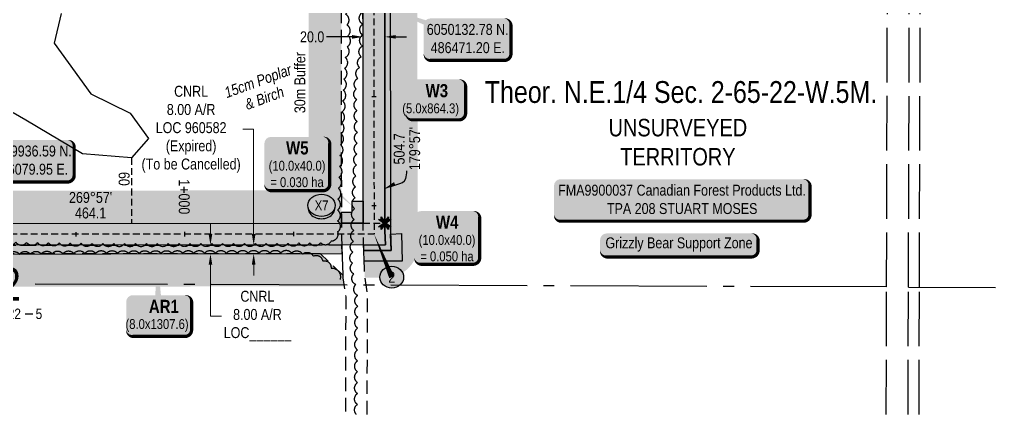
# Model space of a CAD drawing. Extents: x 482695 to 490591, y 6049436 to 6054495.
# Drawn here: x 486131 to 487027, y 6049762 to 6050123 of the extents above; entities that cross this region are included whole.
import ezdxf
from ezdxf.enums import TextEntityAlignment as Align

# ---------------------------------------------------------------- set-up
doc = ezdxf.new("R2010")
doc.units = 0
doc.header["$LTSCALE"] = 5
doc.header["$PDSIZE"] = 0.5
for name, pattern in [('0', [1, 1, 0]), ('foc-ACCESSROAD', [3.75, 2.5, -1.25]), ('foc-QUARTERLINE', [33, 25, -3, 2, -3]), ('foc-TIELINE', [1.875, 1.25, -0.625]), ('foc-TRAV', [1.875, 1.25, -0.625]), ('foc-UNSURVEYED', [12.5, 10, -2.5])]:
    doc.linetypes.add(name, pattern=pattern)
doc.layers.get('Defpoints').update_dxf_attribs({"color": 9})
for name, color, linetype in [('10', 1, 'Continuous'), ('9', 3, 'Continuous'), ('C-AR', 13, 'foc-ACCESSROAD'), ('C-SYMBOL', 7, 'Continuous'), ('CHAINAGE', 201, 'foc-TIELINE'), ('CHAINAGE-T', 201, 'Continuous'), ('DETAIL-T', 7, 'Continuous'), ('F-AR', 190, 'foc-ACCESSROAD'), ('L-BD', 7, 'Continuous'), ('L-MON', 1, 'Continuous'), ('L-QSEC', 8, 'foc-QUARTERLINE'), ('L-SECLBL', 7, 'Continuous'), ('L-UNS-T', 3, 'Continuous'), ('L-USEC', 7, 'foc-UNSURVEYED'), ('P-BUFFER-H 30m', 51, 'Continuous'), ('P-BUFFER-T', 40, 'Continuous'), ('P-CROSSINGS', 250, 'Continuous'), ('P-ELEVATION', 7, 'Continuous'), ('P-PROPOSED', 10, 'Continuous'), ('P-PROPOSED-H', 21, 'Continuous'), ('P-TEMP-BLOCKS', 250, 'Continuous'), ('P-TEMP-H', 41, 'Continuous'), ('P-TEMP_WORKSPACE', 46, 'Continuous'), ('P-TRAV', 4, 'foc-TRAV'), ('P-TXT', 4, 'Continuous'), ('P-WORKAREA', 113, 'Continuous'), ('P-WORKAREA-H', 111, 'Continuous'), ('T-BUSH', 110, '0'), ('T-BUSH-T', 110, 'Continuous'), ('T-TIE', 201, 'foc-TIELINE'), ('WETLAND', 143, 'Continuous')]:
    doc.layers.add(name, color=color, linetype=linetype)
doc.layers.add('F-AR-T', color=190, linetype='Continuous', lineweight=9)
doc.layers.add('T-TIE-T', color=201, linetype='Continuous', lineweight=18)
doc.styles.add('100L', font='ARIALN.TTF', dxfattribs={"height": 11})
doc.styles.add('175L', font='ARIALN.TTF', dxfattribs={"height": 20})
doc.styles.add('80', font='ARIALN.TTF', dxfattribs={"height": 10})
doc.styles.add('80CG', font='ARIALN.TTF', dxfattribs={"height": 10})
doc.styles.add('80L', font='ARIALN.TTF', dxfattribs={"height": 10})
doc.styles.add('80LS', font='ARIALNI.TTF', dxfattribs={"height": 10})
doc.styles.add('BOLD', font='ARIALNB.TTF')
doc.styles.add('Crossing', font='ARIALN.TTF', dxfattribs={"height": 10})
doc.styles.add('SIMPLEX', font='ARIALN.TTF')
doc.dimstyles.new('Compass 5 000', dxfattribs={"dimscale": 5, "dimtxt": 9, "dimasz": 2, "dimexe": 0.2, "dimexo": 0.0625, "dimgap": 0.5, "dimtad": 0, "dimtih": 1, "dimtoh": 1, "dimzin": 0, "dimdsep": 46, "dimtxsty": '80CG', "dimcen": 0.1, "dimse1": 1, "dimse2": 1, "dimclrd": 256, "dimclrt": 256, "dimaunit": 1, "dimadec": 4, "dimazin": 0, "dimtfac": 0.06, "dimtofl": 0, "dimtmove": 0, "dimatfit": 1, "dimfxl": 0.2, "dimtolj": 1, "dimtzin": 0, "dimlwd": -1, "dimarcsym": 0})

# ---------------------------------------------------------------- blocks, each defined once
blk = doc.blocks.new('L-SECLBL')
at = {"layer": '9', "color": 7}
for p, q in [((-5.08, -27.83), (-12.29, -27.83)), ((20.7, -27.83), (13.5, -27.83))]:
    blk.add_line(p, q, dxfattribs=at)
at = {"layer": '10', "color": 2, "style": 'SIMPLEX'}
blk.add_attdef('SEC', text='', height=30, dxfattribs=at).set_placement((0, 0), align=Align.MIDDLE)
at = {"layer": '10', "color": 5, "style": '80L'}
blk.add_attdef('TWP', text='', height=9.5, dxfattribs=at).set_placement((-14.43, -27.37), align=Align.MIDDLE_RIGHT)
blk.add_attdef('RGE', text='', height=9.5, dxfattribs=at).set_placement((3.62, -27.37), align=Align.MIDDLE_CENTER)
blk.add_attdef('MER', text='', height=9.5, dxfattribs=at).set_placement((23.17, -27.37), align=Align.MIDDLE_LEFT)
blk = doc.blocks.new('*U458')
h = blk.add_hatch(color=255)
edge = h.paths.add_edge_path()
edge.add_line((-111.5, -20), (111.5, -20))
edge.add_arc((111.5, -14), 6, 270, 360)
edge.add_line((117.5, -14), (117.5, 12.5))
edge.add_arc((111.5, 12.5), 6, 0, 90)
edge.add_line((111.5, 18.5), (-111.5, 18.5))
edge.add_arc((-111.5, 12.5), 6, 90, 180)
edge.add_line((-117.5, 12.5), (-117.5, -14))
edge.add_arc((-111.5, -14), 6, 180, 270)
at = {"color": 44, "flags": 128}
blk.add_lwpolyline([(-111.5, -20, 3, 3, 0), (111.5, -20, 3, 3, 0.414214), (117.5, -14, 3, 3, 0), (117.5, 12.5, 3, 0, 0.414214), (111.5, 18.5, 0, 0, 0), (-111.5, 18.5, 0, 0, 0.414214), (-117.5, 12.5, 0, 0, 0), (-117.5, -14, 0, 3, 0.414214)], format="xyseb", close=True, dxfattribs=at)
at = {"color": 44, "style": '80'}
blk.add_attdef('ENTER_TEXT_001', (-35.99, -5), '', height=10, dxfattribs=at)
blk = doc.blocks.new('*U468')
h = blk.add_hatch(color=255)
edge = h.paths.add_edge_path()
edge.add_line((-66.5, -11.5), (66.5, -11.5))
edge.add_arc((66.5, -5.5), 6, 270, 360)
edge.add_line((72.5, -5.5), (72.5, 4))
edge.add_arc((66.5, 4), 6, 0, 90)
edge.add_line((66.5, 10), (-66.5, 10))
edge.add_arc((-66.5, 4), 6, 90, 180)
edge.add_line((-72.5, 4), (-72.5, -5.5))
edge.add_arc((-66.5, -5.5), 6, 180, 270)
at = {"color": 131, "flags": 128}
blk.add_lwpolyline([(-66.5, -11.5, 3, 3, 0), (66.5, -11.5, 3, 3, 0.414214), (72.5, -5.5, 3, 3, 0), (72.5, 4, 3, 0, 0.414214), (66.5, 10, 0, 0, 0), (-66.5, 10, 0, 0, 0.414214), (-72.5, 4, 0, 0, 0), (-72.5, -5.5, 0, 3, 0.414214)], format="xyseb", close=True, dxfattribs=at)
at = {"color": 131, "style": '80'}
blk.add_attdef('ENTER_TEXT_001', (-35.99, -5), '', height=10, dxfattribs=at)
blk = doc.blocks.new('*D484')
at = {"layer": 'Defpoints', "color": 0, "transparency": 16777216}
for p in [(486333.89, 6049916.81), (486345.86, 6049916.82), (486333.9, 6049908.81)]:
    blk.add_point(p, dxfattribs=at)
at = {"layer": 'F-AR-T', "transparency": 16777216}
for p, q in [((486345.77, 6050022.86), (486335.77, 6050022.86)), ((486345.85, 6049926.82), (486345.77, 6050022.86)), ((486345.88, 6049898.82), (486345.88, 6049888.82))]:
    blk.add_line(p, q, dxfattribs=at)
for points in [[(486347.52, 6049926.82), (486344.19, 6049926.82), (486345.86, 6049916.82)], [(486347.54, 6049898.82), (486344.21, 6049898.82), (486345.87, 6049908.82)]]:
    blk.add_solid(points, dxfattribs=at)
at = {"layer": 'F-AR-T', "transparency": 16777216, "insert": (486288.44, 6050022.86), "char_height": 10, "attachment_point": 5, "style": '80CG'}
blk.add_mtext('\\A1;CNRL\\P8.00 A/R\\PLOC 960582\\P(Expired)\\P(To be Cancelled)', dxfattribs=at)
blk = doc.blocks.new('*D497')
at = {"layer": 'Defpoints', "color": 0, "transparency": 16777216}
for p in [(486466.22, 6050107.56), (486446.3, 6050007.28), (486466.29, 6050007.29)]:
    blk.add_point(p, dxfattribs=at)
at = {"layer": 'P-TXT', "transparency": 16777216}
for p, q in [((486436.23, 6050107.54), (486412.76, 6050107.52)), ((486476.22, 6050107.57), (486486.22, 6050107.57))]:
    blk.add_line(p, q, dxfattribs=at)
for points in [[(486436.23, 6050109.21), (486436.23, 6050105.87), (486446.23, 6050107.55)], [(486476.22, 6050109.23), (486476.22, 6050105.9), (486466.22, 6050107.56)]]:
    blk.add_solid(points, dxfattribs=at)
at = {"layer": 'P-TXT', "transparency": 16777216, "insert": (486399.55, 6050107.52), "char_height": 10, "attachment_point": 5, "style": '80CG'}
blk.add_mtext('\\A1;20.0', dxfattribs=at)
blk = doc.blocks.new('xing2')
h = blk.add_hatch(color=50)
h.dxf.hatch_style = 1
edge = h.paths.add_edge_path()
edge.add_ellipse((0, 0), major_axis=(-12.5, 0), ratio=0.816297, start_angle=0, end_angle=360)
h = blk.add_hatch(color=250)
h.dxf.hatch_style = 1
edge = h.paths.add_edge_path()
edge.add_ellipse((0, -2.05), major_axis=(-12.5, 0), ratio=0.816297, start_angle=0, end_angle=180)
edge.add_line((12.5, -2.05), (12.5, 0))
edge.add_ellipse((0, 0), major_axis=(-12.5, 0), ratio=0.816297, start_angle=0, end_angle=180, ccw=False)
edge.add_line((-12.5, 0), (-12.5, -2.05))
at = {"color": 250}
blk.add_ellipse((0, 0), major_axis=(-12.5, 0), ratio=0.816297, dxfattribs=at)
blk.add_ellipse((0, -2.05), major_axis=(-12.5, 0), ratio=0.816297, start_param=0, end_param=3.141593, dxfattribs=at)
at = {"color": 250, "style": 'Crossing'}
blk.add_attdef('CROSSING', text='', height=9, dxfattribs=at).set_placement((0.09, 0.02), align=Align.MIDDLE_CENTER)
at = {"color": 250, "style": 'Crossing', "flags": 1}
for tag, p in [('OWNER', (0.09, -12.49)), ('DESCRIPTION', (0.09, -25.77)), ('LOCATION', (0.09, -39.3)), ('DWG_REF', (0.09, -52.84))]:
    blk.add_attdef(tag, text='', height=9, dxfattribs=at).set_placement(p, align=Align.MIDDLE_CENTER)
blk = doc.blocks.new('TEMP')
h = blk.add_hatch(color=255)
h.dxf.hatch_style = 1
h.paths.add_polyline_path([(0, 0.25), (-0.67, 1.15), (-0.67, 0.67), (-1.15, 0.67), (-0.25, 0), (-1.15, -0.67), (-0.67, -0.67), (-0.67, -1.15), (0, -0.25), (0.67, -1.15), (0.67, -0.67), (1.15, -0.67), (0.25, 0), (1.15, 0.67), (0.67, 0.67), (0.67, 1.15)])
h.paths.add_polyline_path([(0.57, 0.85), (0.57, 0.57), (0.85, 0.57), (0.08, 0), (0.85, -0.57), (0.57, -0.57), (0.57, -0.85), (0, -0.08), (-0.57, -0.85), (-0.57, -0.57), (-0.85, -0.57), (-0.08, 0), (-0.85, 0.57), (-0.57, 0.57), (-0.57, 0.85), (0, 0.08)], flags=16)
h = blk.add_hatch(color=1)
h.dxf.hatch_style = 1
h.paths.add_polyline_path([(0, 0.08), (-0.57, 0.85), (-0.57, 0.57), (-0.85, 0.57), (-0.08, 0), (-0.85, -0.57), (-0.57, -0.57), (-0.57, -0.85), (0, -0.08), (0.57, -0.85), (0.57, -0.57), (0.85, -0.57), (0.08, 0), (0.85, 0.57), (0.57, 0.57), (0.57, 0.85)])
at = {"color": 1}
for p, q in [((-0.08, 0), (0.08, 0)), ((0, 0.08), (0, -0.08))]:
    blk.add_line(p, q, dxfattribs=at)
at = {"color": 255, "flags": 128}
blk.add_lwpolyline([(-0.25, 0), (-1.15, 0.67), (-0.67, 0.67), (-0.67, 1.15), (0, 0.25), (0.67, 1.15), (0.67, 0.67), (1.15, 0.67), (0.25, 0), (1.15, -0.67), (0.67, -0.67), (0.67, -1.15), (0, -0.25), (-0.67, -1.15), (-0.67, -0.67), (-1.15, -0.67)], close=True, dxfattribs=at)
at = {"color": 1, "flags": 128}
blk.add_lwpolyline([(-0.08, 0), (-0.85, 0.57), (-0.57, 0.57), (-0.57, 0.85), (0, 0.08), (0.57, 0.85), (0.57, 0.57), (0.85, 0.57), (0.08, 0), (0.85, -0.57), (0.57, -0.57), (0.57, -0.85), (0, -0.08), (-0.57, -0.85), (-0.57, -0.57), (-0.85, -0.57)], close=True, dxfattribs=at)
blk = doc.blocks.new('*U451')
at = {"true_color": 0xff8aff}
h = blk.add_hatch(color=211, dxfattribs=at)
edge = h.paths.add_edge_path()
edge.add_line((-21.5, -18.51), (21.5, -18.51))
edge.add_arc((21.5, -12.51), 6, 270, 360)
edge.add_line((27.5, -12.51), (27.5, 12.5))
edge.add_arc((21.5, 12.5), 6, 0, 90)
edge.add_line((21.5, 18.5), (-21.5, 18.5))
edge.add_arc((-21.5, 12.5), 6, 90, 180)
edge.add_line((-27.5, 12.5), (-27.5, -12.51))
edge.add_arc((-21.5, -12.51), 6, 180, 270)
at = {"flags": 128}
blk.add_lwpolyline([(-43.95, 24.23, 0, 7.5, 0), (0, 0, 0, 0, 0)], format="xyseb", dxfattribs=at)
at = {"color": 250, "flags": 128}
blk.add_lwpolyline([(-21.5, -18.51, 3, 3, 0), (21.5, -18.51, 3, 3, 0.414214), (27.5, -12.51, 3, 3, 0), (27.5, 12.5, 3, 0, 0.414214), (21.5, 18.5, 0, 0, 0), (-21.5, 18.5, 0, 0, 0.414214), (-27.5, 12.5, 0, 0, 0), (-27.5, -12.51, 0, 3, 0.414214)], format="xyseb", close=True, dxfattribs=at)
at = {"color": 250}
for tag, p, height, style in [('TEMP_AREA_W1_001', (-9.21, 2.24), 12, 'BOLD'), ('ENTER_TEXT_001', (-30.66, -12.47), 9, '80')]:
    blk.add_attdef(tag, p, '', height=height, dxfattribs=dict(at, style=style))
blk = doc.blocks.new('*U443')
at = {"true_color": 0xff8aff}
h = blk.add_hatch(color=211, dxfattribs=at)
edge = h.paths.add_edge_path()
edge.add_line((-24, -30.24), (24, -30.24))
edge.add_arc((24, -24.24), 6, 270, 360)
edge.add_line((30, -24.24), (30, 12.5))
edge.add_arc((24, 12.5), 6, 0, 90)
edge.add_line((24, 18.5), (-24, 18.5))
edge.add_arc((-24, 12.5), 6, 90, 180)
edge.add_line((-30, 12.5), (-30, -24.24))
edge.add_arc((-24, -24.24), 6, 180, 270)
at = {"color": 250, "flags": 128}
blk.add_lwpolyline([(-24, -30.24, 3, 3, 0), (24, -30.24, 3, 3, 0.414214), (30, -24.24, 3, 3, 0), (30, 12.5, 3, 0, 0.414214), (24, 18.5, 0, 0, 0), (-24, 18.5, 0, 0, 0.414214), (-30, 12.5, 0, 0, 0), (-30, -24.24, 0, 3, 0.414214)], format="xyseb", close=True, dxfattribs=at)
at = {"flags": 128}
blk.add_lwpolyline([(-46.03, -9.07, 0, 7.5, 0), (0, 0, 0, 0, 0)], format="xyseb", dxfattribs=at)
at = {"color": 250}
for tag, p, height, style in [('TEMP_AREA_W1_001', (-9.21, 2.24), 12, 'BOLD'), ('ENTER_TEXT_001', (-30.66, -12.47), 9, '80')]:
    blk.add_attdef(tag, p, '', height=height, dxfattribs=dict(at, style=style))
blk = doc.blocks.new('*U424')
at = {"layer": 'P-ELEVATION'}
h = blk.add_hatch(color=111, dxfattribs=at)
h.dxf.hatch_style = 1
edge = h.paths.add_edge_path()
edge.add_ellipse((0, 0), major_axis=(-10.94, 0), ratio=0.913794, start_angle=0, end_angle=360)
at = {"layer": 'P-ELEVATION', "color": 7, "flags": 128}
blk.add_lwpolyline([(0, 0, 5, 0, 0), (-16.25, 39.61, 0, 0, 0)], format="xyseb", dxfattribs=at)
at = {"layer": 'P-ELEVATION', "color": 7}
blk.add_ellipse((0, 0), major_axis=(-10.94, 0), ratio=0.913794, dxfattribs=at)
at = {"layer": 'P-ELEVATION', "style": '80'}
blk.add_attdef('BEND', text='', height=10, dxfattribs=at).set_placement((0, 0), align=Align.MIDDLE_CENTER)
blk = doc.blocks.new('*U563')
h = blk.add_hatch(color=111)
edge = h.paths.add_edge_path()
edge.add_line((-24, -30.8), (24, -30.8))
edge.add_arc((24, -24.8), 6, 270, 360)
edge.add_line((30, -24.8), (30, 12.5))
edge.add_arc((24, 12.5), 6, 0, 90)
edge.add_line((24, 18.5), (-24, 18.5))
edge.add_arc((-24, 12.5), 6, 90, 180)
edge.add_line((-30, 12.5), (-30, -24.8))
edge.add_arc((-24, -24.8), 6, 180, 270)
at = {"color": 250, "flags": 128}
blk.add_lwpolyline([(-24, -30.8, 3, 3, 0), (24, -30.8, 3, 3, 0.414214), (30, -24.8, 3, 3, 0), (30, 12.5, 3, 0, 0.414214), (24, 18.5, 0, 0, 0), (-24, 18.5, 0, 0, 0.414214), (-30, 12.5, 0, 0, 0), (-30, -24.8, 0, 3, 0.414214)], format="xyseb", close=True, dxfattribs=at)
at = {"flags": 128}
blk.add_lwpolyline([(53.66, -47.18, 0, 7.5, 0), (0, 0, 0, 0, 0)], format="xyseb", dxfattribs=at)
at = {"color": 250}
for tag, p, height, style in [('TEMP_AREA_W1_001', (-9.21, 2.24), 12, 'BOLD'), ('ENTER_TEXT_001', (-30.66, -12.47), 9, '80')]:
    blk.add_attdef(tag, p, '', height=height, dxfattribs=dict(at, style=style))
blk = doc.blocks.new('*U571')
h = blk.add_hatch(color=254)
edge = h.paths.add_edge_path()
edge.add_line((-34, -20), (34, -20))
edge.add_arc((34, -14), 6, 270, 360)
edge.add_line((40, -14), (40, 12.5))
edge.add_arc((34, 12.5), 6, 0, 90)
edge.add_line((34, 18.5), (-34, 18.5))
edge.add_arc((-34, 12.5), 6, 90, 180)
edge.add_line((-40, 12.5), (-40, -14))
edge.add_arc((-34, -14), 6, 180, 270)
at = {"color": 1, "flags": 128}
blk.add_lwpolyline([(-70.86, 26.82, 0, 10, 0), (0, 0, 5, 5, 0)], format="xyseb", dxfattribs=at)
blk.add_lwpolyline([(-34, -20, 3, 3, 0), (34, -20, 3, 3, 0.414214), (40, -14, 3, 3, 0), (40, 12.5, 3, 0, 0.414214), (34, 18.5, 0, 0, 0), (-34, 18.5, 0, 0, 0.414214), (-40, 12.5, 0, 0, 0), (-40, -14, 0, 3, 0.414214)], format="xyseb", close=True, dxfattribs=at)
at = {"color": 1, "style": '80'}
blk.add_attdef('ENTER_TEXT_001', (-35.99, -5), '', height=10, dxfattribs=at)
blk = doc.blocks.new('*U572')
h = blk.add_hatch(color=254)
edge = h.paths.add_edge_path()
edge.add_line((-34, -20), (34, -20))
edge.add_arc((34, -14), 6, 270, 360)
edge.add_line((40, -14), (40, 12.5))
edge.add_arc((34, 12.5), 6, 0, 90)
edge.add_line((34, 18.5), (-34, 18.5))
edge.add_arc((-34, 12.5), 6, 90, 180)
edge.add_line((-40, 12.5), (-40, -14))
edge.add_arc((-34, -14), 6, 180, 270)
at = {"color": 1, "flags": 128}
blk.add_lwpolyline([(-34, -20, 3, 3, 0), (34, -20, 3, 3, 0.414214), (40, -14, 3, 3, 0), (40, 12.5, 3, 0, 0.414214), (34, 18.5, 0, 0, 0), (-34, 18.5, 0, 0, 0.414214), (-40, 12.5, 0, 0, 0), (-40, -14, 0, 3, 0.414214)], format="xyseb", close=True, dxfattribs=at)
blk.add_lwpolyline([(-61.18, -57.99, 0, 10, 0), (0, 0, 5, 5, 0)], format="xyseb", dxfattribs=at)
at = {"color": 1, "style": '80'}
blk.add_attdef('ENTER_TEXT_001', (-35.99, -5), '', height=10, dxfattribs=at)
blk = doc.blocks.new('*D595')
at = {"layer": 'Defpoints', "color": 0, "transparency": 16777216}
for p in [(486311.64, 6049916.79), (486306.21, 6049908.79), (486311.65, 6049908.79)]:
    blk.add_point(p, dxfattribs=at)
at = {"layer": 'F-AR-T', "transparency": 16777216}
for p, q in [((486306.2, 6049926.78), (486306.19, 6049936.78)), ((486306.22, 6049898.79), (486306.26, 6049851.75)), ((486306.26, 6049851.75), (486316.26, 6049851.75))]:
    blk.add_line(p, q, dxfattribs=at)
for points in [[(486307.87, 6049926.79), (486304.53, 6049926.78), (486306.21, 6049916.78)], [(486307.89, 6049898.79), (486304.56, 6049898.79), (486306.21, 6049908.79)]]:
    blk.add_solid(points, dxfattribs=at)
at = {"layer": 'F-AR-T', "transparency": 16777216, "insert": (486349.27, 6049851.75), "char_height": 10, "attachment_point": 5, "style": '80CG'}
blk.add_mtext('\\A1;CNRL\\P8.00 A/R\\PLOC______', dxfattribs=at)
blk = doc.blocks.new('*U604')
h = blk.add_hatch(color=111)
edge = h.paths.add_edge_path()
edge.add_line((-24, -19.31), (24, -19.31))
edge.add_arc((24, -13.31), 6, 270, 360)
edge.add_line((30, -13.31), (30, 12.5))
edge.add_arc((24, 12.5), 6, 0, 90)
edge.add_line((24, 18.5), (-24, 18.5))
edge.add_arc((-24, 12.5), 6, 90, 180)
edge.add_line((-30, 12.5), (-30, -13.31))
edge.add_arc((-24, -13.31), 6, 180, 270)
at = {"flags": 128}
blk.add_lwpolyline([(-2.14, 57.86, 0, 7.5, 0), (0, 0, 0, 0, 0)], format="xyseb", dxfattribs=at)
at = {"color": 250, "flags": 128}
blk.add_lwpolyline([(-24, -19.31, 3, 3, 0), (24, -19.31, 3, 3, 0.414214), (30, -13.31, 3, 3, 0), (30, 12.5, 3, 0, 0.414214), (24, 18.5, 0, 0, 0), (-24, 18.5, 0, 0, 0.414214), (-30, 12.5, 0, 0, 0), (-30, -13.31, 0, 3, 0.414214)], format="xyseb", close=True, dxfattribs=at)
at = {"color": 250}
for tag, p, height, style in [('TEMP_AREA_W1_001', (-9.21, 2.24), 12, 'BOLD'), ('ENTER_TEXT_001', (-30.66, -12.47), 9, '80')]:
    blk.add_attdef(tag, p, '', height=height, dxfattribs=dict(at, style=style))

msp = doc.modelspace()

# ---------------------------------------------------------------- hatches: boundary and pattern name
at = {"layer": 'P-BUFFER-H 30m'}
h = msp.add_hatch(color=256, dxfattribs=at)
h.dxf.hatch_style = 1
edge = h.paths.add_edge_path()
edge.add_line((483701.174, 6050417.85), (484554.397, 6050414.825))
edge.add_line((484554.397, 6050414.825), (485069.153, 6049984.901))
edge.add_line((485069.153, 6049984.901), (485069.974, 6049918.062))
edge.add_arc((485099.956, 6049918.43), 29.984, 180.704027, 269.493647)
edge.add_arc((485120.045, 6049910.465), 29.984, 227.248589, 270.086528)
edge.add_line((485120.09, 6049880.481), (485820.738, 6049881.539))
edge.add_line((485820.738, 6049881.539), (486001.967, 6049878.56))
edge.add_arc((486002.46, 6049908.54), 29.984, 269.058372, 270.046825)
edge.add_line((486002.484, 6049878.556), (486428.968, 6049878.905))
edge.add_line((486428.968, 6049878.905), (486427.804, 6049886.776))
edge.add_line((486427.804, 6049886.776), (486427.723, 6049889.042))
edge.add_line((486427.723, 6049889.042), (486407.259, 6049908.871))
edge.add_line((486407.259, 6049908.871), (486002.46, 6049908.54))
edge.add_line((486002.46, 6049908.54), (485820.962, 6049911.523))
edge.add_line((485820.962, 6049911.523), (485120.045, 6049910.465))
edge.add_line((485120.045, 6049910.465), (485119.947, 6049918.46))
edge.add_line((485119.947, 6049918.46), (485099.956, 6049918.43))
edge.add_line((485099.956, 6049918.43), (485098.965, 6049999.069))
edge.add_line((485098.965, 6049999.069), (484565.318, 6050444.77))
edge.add_line((484565.318, 6050444.77), (483701.28, 6050447.834))
edge.add_line((483701.28, 6050447.834), (483701.174, 6050417.85))
edge = h.paths.add_edge_path()
edge.add_line((486440.272, 6050491.951), (486481.5, 6050467.021))
edge.add_arc((486465.984, 6050441.363), 29.984, 0.03994, 58.838815, ccw=False)
edge.add_line((486495.968, 6050441.384), (486496.325, 6049930.194))
edge.add_line((486496.325, 6049930.194), (486496.742, 6049917.936))
edge.add_arc((486466.775, 6049916.915), 29.984, -89.953203, 1.950695, ccw=False)
edge.add_line((486466.8, 6049886.931), (486447.987, 6049886.916))
edge.add_line((486447.987, 6049886.916), (486447.739, 6049888.588))
edge.add_line((486447.739, 6049888.588), (486446.775, 6049916.899))
edge.add_line((486446.775, 6049916.899), (486466.775, 6049916.915))
edge.add_line((486466.775, 6049916.915), (486466.341, 6049929.673))
edge.add_line((486466.341, 6049929.673), (486465.984, 6050441.363))
edge.add_line((486465.984, 6050441.363), (486439.876, 6050457.151))
edge.add_line((486439.876, 6050457.151), (486440.272, 6050491.951))
edge = h.paths.add_edge_path()
edge.add_line((486430.345, 6050497.954), (486363.706, 6050538.25))
edge.add_line((486363.706, 6050538.25), (486249.434, 6050667.558))
edge.add_arc((486226.966, 6050647.703), 29.984, 41.467705, 131.467705)
edge.add_line((486207.11, 6050670.171), (486192.132, 6050656.934))
edge.add_line((486192.132, 6050656.934), (486211.987, 6050634.466))
edge.add_line((486211.987, 6050634.466), (486226.966, 6050647.703))
edge.add_line((486226.966, 6050647.703), (486344.271, 6050514.963))
edge.add_line((486344.271, 6050514.963), (486429.949, 6050463.154))
edge.add_line((486429.949, 6050463.154), (486430.345, 6050497.954))
edge = h.paths.add_edge_path()
edge.add_line((486333.543, 6050474.73), (486426.021, 6050418.809))
edge.add_line((486426.021, 6050418.809), (486426.357, 6049936.872))
edge.add_line((486426.357, 6049936.872), (486002.454, 6049936.526))
edge.add_line((486002.454, 6049936.526), (485850.11, 6049937.075))
edge.add_line((485850.11, 6049937.075), (485822.158, 6049939.51))
edge.add_line((485822.158, 6049939.51), (485127.697, 6049938.462))
edge.add_line((485127.697, 6049938.462), (485126.434, 6050041.237))
edge.add_line((485126.434, 6050041.237), (485146.14, 6050024.779))
edge.add_arc((485126.919, 6050001.766), 29.984, 0.704027, 50.131421, ccw=False)
edge.add_line((485156.901, 6050002.134), (485157.315, 6049968.491))
edge.add_line((485157.315, 6049968.491), (485822.112, 6049969.494))
edge.add_arc((485822.158, 6049939.51), 29.984, 85.02015, 90.086528, ccw=False)
edge.add_line((485824.76, 6049969.381), (485851.419, 6049967.058))
edge.add_line((485851.419, 6049967.058), (486002.496, 6049966.51))
edge.add_line((486002.496, 6049966.51), (486396.352, 6049966.867))
edge.add_line((486396.352, 6049966.867), (486396.049, 6050401.893))
edge.add_line((486396.049, 6050401.893), (486310.003, 6050453.924))
edge.add_line((486310.003, 6050453.924), (486333.543, 6050474.73))
edge = h.paths.add_edge_path()
edge.add_line((483701.351, 6050467.824), (483701.458, 6050497.808))
edge.add_line((483701.458, 6050497.808), (484572.705, 6050494.718))
edge.add_arc((484572.598, 6050464.734), 29.984, 50.131421, 89.796805, ccw=False)
edge.add_line((484591.819, 6050487.747), (485118.355, 6050047.985))
edge.add_line((485118.355, 6050047.985), (485118.84, 6050008.514))
edge.add_line((485118.84, 6050008.514), (484572.598, 6050464.734))
edge.add_line((484572.598, 6050464.734), (483701.351, 6050467.824))
h.paths.add_polyline_path([(483671.192, 6050467.931), (483671.298, 6050497.915), (483296.617, 6050499.243), (483293.284, 6050469.271)])
edge = h.paths.add_edge_path()
edge.add_line((483317.885, 6050419.21), (483671.015, 6050417.957))
edge.add_line((483671.015, 6050417.957), (483671.121, 6050447.941))
edge.add_line((483671.121, 6050447.941), (483291.061, 6050449.289))
edge.add_line((483291.061, 6050449.289), (483279.2, 6050342.647))
edge.add_line((483279.2, 6050342.647), (483099.93, 6050362.561))
edge.add_arc((483129.733, 6050359.271), 29.984, 173.699966, 263.653572)
edge.add_line((483126.419, 6050329.47), (483275.885, 6050312.846))
edge.add_arc((483279.2, 6050342.647), 29.984, 263.653582, 353.653354)
edge.add_line((483309, 6050339.332), (483317.885, 6050419.21))
at = {"layer": 'P-PROPOSED-H'}
h = msp.add_hatch(color=256, dxfattribs=at)
h.dxf.hatch_style = 1
h.paths.add_polyline_path([(486466.775, 6049916.915), (486002.426, 6049916.536), (485849.204, 6049917.088), (485821.303, 6049919.52), (485099.956, 6049918.43), (485098.965, 6049999.069), (484565.318, 6050444.77), (483701.28, 6050447.834), (483701.351, 6050467.824), (484572.598, 6050464.734), (485118.84, 6050008.514), (485119.701, 6049938.449), (485822.158, 6049939.51), (485850.11, 6049937.075), (486002.454, 6049936.526), (486446.346, 6049936.888), (486446.003, 6050430.086), (486331.314, 6050499.437), (486211.987, 6050634.466), (486226.966, 6050647.703), (486344.271, 6050514.963), (486465.984, 6050441.363), (486466.341, 6049929.673)])
at = {"layer": 'P-TEMP-H'}
h = msp.add_hatch(color=256, dxfattribs=at)
h.dxf.hatch_style = 1
h.paths.add_polyline_path([(486230.71, 6050651.012), (486347.51, 6050518.844), (486470.98, 6050444.182), (486471.338, 6049929.759), (486471.946, 6049911.922), (486446.945, 6049911.902), (486446.775, 6049916.899), (486466.775, 6049916.915), (486466.341, 6049929.673), (486465.984, 6050441.363), (486344.271, 6050514.963), (486226.966, 6050647.703)])
h = msp.add_hatch(color=256, dxfattribs=at)
h.dxf.hatch_style = 1
h.paths.add_polyline_path([(486481.425, 6049927.232), (486482.286, 6049901.936), (486447.286, 6049901.907), (486446.945, 6049911.902), (486471.946, 6049911.922), (486471.436, 6049926.892)])
at = {"layer": 'P-WORKAREA-H'}
h = msp.add_hatch(color=256, dxfattribs=at)
h.dxf.hatch_style = 1
h.paths.add_polyline_path([(486446.333, 6049956.878), (486446.346, 6049936.888), (486426.357, 6049936.902), (486426.364, 6049946.897), (486436.345, 6049946.89), (486436.338, 6049956.871)])
h = msp.add_hatch(color=256, dxfattribs=at)
h.dxf.hatch_style = 1
h.paths.add_polyline_path([(486426.775, 6049916.883), (486002.426, 6049916.536), (485849.204, 6049917.088), (485821.303, 6049919.52), (485119.947, 6049918.46), (485120.045, 6049910.465), (485820.962, 6049911.523), (485848.842, 6049909.094), (486002.415, 6049908.54), (486427.047, 6049908.887)])

# ---------------------------------------------------------------- linework, layer by layer
at = {"layer": 'C-AR', "flags": 128}
msp.add_lwpolyline([(486450.03, 6049761.532), (486450.399, 6049870.668), (486447.739, 6049888.588), (486446.352, 6049929.325), (486446.003, 6050430.086), (486331.314, 6050499.437), (486226.779, 6050407.043), (486240.016, 6050392.064), (486333.543, 6050474.73), (486426.021, 6050418.809), (486426.363, 6049928.978), (486427.8, 6049886.774), (486430.405, 6049869.226), (486430.041, 6049761.532)], dxfattribs=at)
at = {"layer": 'CHAINAGE'}
for p, q in [((486454.261, 6050052.895), (486458.259, 6050052.898)), ((486454.331, 6049952.948), (486458.329, 6049952.951)), ((486182.553, 6049928.677), (486182.556, 6049924.679)), ((486282.5, 6049928.759), (486282.503, 6049924.761)), ((486382.447, 6049928.84), (486382.451, 6049924.842))]:
    msp.add_line(p, q, dxfattribs=at)
at = {"layer": 'CHAINAGE', "flags": 128}
msp.add_lwpolyline([(486219.476, 6050641.084), (486337.793, 6050507.2), (486455.993, 6050435.725), (486456.348, 6049926.902), (486002.44, 6049926.531), (485849.657, 6049927.082), (485821.731, 6049929.515), (485109.829, 6049928.44), (485108.903, 6050003.791), (484568.958, 6050454.752), (483262.015, 6050459.387), (483252.714, 6050375.762), (483142.771, 6050387.99), (483147.452, 6050429.254)], dxfattribs=at)
at = {"layer": 'F-AR'}
msp.add_lwpolyline([(485117.252, 6050788.73), (485118.476, 6050688.889), (485127.943, 6049918.472), (485821.303, 6049919.52), (485849.204, 6049917.088), (486002.426, 6049916.536), (486426.775, 6049916.883), (486427.723, 6049889.042), (486407.259, 6049908.871), (486002.46, 6049908.54), (485848.842, 6049909.094), (485820.962, 6049911.523), (485120.045, 6049910.465), (485110.481, 6050688.791), (485109.252, 6050788.758)], dxfattribs=at)
at = {"layer": 'L-QSEC', "flags": 128}
for points in [[(486926.804, 6049878.378), (486145.212, 6049881.036)], [(486946.91, 6049878.29), (487026.758, 6049877.943)]]:
    msp.add_lwpolyline(points, dxfattribs=at)
at = {"layer": 'L-USEC', "flags": 128}
for points in [[(486926.804, 6049878.378), (486929.105, 6050682.603)], [(486946.91, 6049878.309), (486949.211, 6050682.505)], [(486956.963, 6049878.275), (486959.264, 6050682.456)], [(486926.47, 6049761.532), (486926.804, 6049878.378)], [(486946.576, 6049761.532), (486946.91, 6049878.29)], [(486956.629, 6049761.532), (486956.963, 6049878.247)]]:
    msp.add_lwpolyline(points, dxfattribs=at)
at = {"layer": 'P-PROPOSED'}
msp.add_lwpolyline([(486466.775, 6049916.915), (486002.426, 6049916.536), (485849.204, 6049917.088), (485821.303, 6049919.52), (485099.956, 6049918.43), (485098.965, 6049999.069), (484565.318, 6050444.77), (483701.28, 6050447.834), (483701.351, 6050467.824), (484572.598, 6050464.734), (485118.84, 6050008.514), (485119.701, 6049938.449), (485822.158, 6049939.51), (485850.11, 6049937.075), (486002.454, 6049936.526), (486446.346, 6049936.888), (486446.003, 6050430.086), (486331.314, 6050499.437), (486211.987, 6050634.466), (486226.966, 6050647.703), (486344.271, 6050514.963), (486465.984, 6050441.363), (486466.341, 6049929.673)], close=True, dxfattribs=at)
at = {"layer": 'P-TEMP_WORKSPACE'}
for points in [[(486230.71, 6050651.012), (486347.51, 6050518.844), (486470.98, 6050444.182), (486471.338, 6049929.759), (486471.946, 6049911.922), (486446.945, 6049911.902), (486446.775, 6049916.899), (486466.775, 6049916.915), (486466.341, 6049929.673), (486465.984, 6050441.363), (486344.271, 6050514.963), (486226.966, 6050647.703)], [(486481.425, 6049927.232), (486482.286, 6049901.936), (486447.286, 6049901.907), (486446.945, 6049911.902), (486471.946, 6049911.922), (486471.436, 6049926.892)]]:
    msp.add_lwpolyline(points, close=True, dxfattribs=at)
at = {"layer": 'P-TRAV', "flags": 128}
msp.add_lwpolyline([(486446.346, 6049936.888), (486466.336, 6049936.904)], dxfattribs=at)
at = {"layer": 'P-WORKAREA'}
for points in [[(486446.333, 6049956.878), (486446.346, 6049936.888), (486426.357, 6049936.902), (486426.364, 6049946.897), (486436.345, 6049946.89), (486436.338, 6049956.871)], [(486426.775, 6049916.883), (486002.426, 6049916.536), (485849.204, 6049917.088), (485821.303, 6049919.52), (485119.947, 6049918.46), (485120.045, 6049910.465), (485820.962, 6049911.523), (485848.842, 6049909.094), (486002.415, 6049908.54), (486427.047, 6049908.887)]]:
    msp.add_lwpolyline(points, close=True, dxfattribs=at)
at = {"layer": 'T-BUSH', "flags": 128}
for points in [[(486440.093, 6049761.532, -0.4569192), (486441.07, 6049770.704, -0.5205671), (486441.104, 6049780.699, -0.5205671), (486441.138, 6049790.693, -0.5205671), (486441.171, 6049800.688, -0.5205671), (486441.205, 6049810.683, -0.5205671), (486441.239, 6049820.677, -0.5205671), (486441.273, 6049830.672, -0.5205671), (486441.307, 6049840.667, -0.5205671), (486441.34, 6049850.661, -0.5205671), (486441.374, 6049860.656, -0.5205671), (486441.325, 6049870.643, -0.5205671), (486439.558, 6049880.481, -0.5205671), (486437.792, 6049890.318, -0.5205671), (486436.555, 6049900.192, -0.5205671), (486436.956, 6049910.179, -0.5205671), (486437.357, 6049920.165, -0.5205671), (486437.758, 6049930.152, -0.5205671), (486438.159, 6049940.139, -0.5205671), (486438.56, 6049950.125, -0.5205671), (486438.961, 6049960.112, -0.5205671), (486439.362, 6049970.099, -0.5205671), (486439.763, 6049980.085, -0.5205671), (486440.164, 6049990.072, -0.5205671), (486440.564, 6050000.059, -0.5205671), (486440.965, 6050010.046, -0.5205671), (486441.032, 6050020.036, -0.5205671), (486440.862, 6050030.029, -0.5205671), (486440.692, 6050040.023, -0.5205671), (486440.522, 6050050.016, -0.5205671), (486440.026, 6050059.648, -0.5205671), (486441.548, 6050069.526, -0.5205671), (486443.07, 6050079.404, -0.5205671), (486444.592, 6050089.282, -0.5205671), (486445.656, 6050099.199, -0.5205671), (486445.829, 6050109.193, -0.5205671), (486446.003, 6050119.186, -0.5205671), (486444.815, 6050129.096, -0.5205671), (486443.435, 6050138.995, -0.5205671), (486442.055, 6050148.894, -0.5205671), (486440.675, 6050158.793, -0.5205671), (486439.767, 6050168.723, -0.5205671), (486439.866, 6050178.717, -0.5205671), (486439.966, 6050188.711, -0.5205671), (486440.065, 6050198.706, -0.5205671), (486440.164, 6050208.7, -0.5205671), (486440.264, 6050218.694, -0.5205671), (486440.363, 6050228.688, -0.5205671), (486440.462, 6050238.682, -0.5205671), (486440.561, 6050248.677, -0.5205671), (486440.661, 6050258.671, -0.5205671), (486440.76, 6050268.665, -0.5205671), (486440.859, 6050278.659, -0.5205671), (486440.959, 6050288.654, -0.5205671), (486440.962, 6050298.647, -0.5205671), (486440.733, 6050308.639, -0.5205671), (486440.504, 6050318.632, -0.5205671), (486440.275, 6050328.624, -0.5205671), (486440.046, 6050338.616, -0.5205671), (486439.817, 6050348.608, -0.5205671), (486439.789, 6050358.601, -0.5205671), (486439.881, 6050368.596, -0.5205671), (486439.974, 6050378.59, -0.5205671), (486440.067, 6050388.584, -0.5205671), (486440.159, 6050398.579, -0.5205671), (486440.252, 6050408.573, -0.5205671), (486440.423, 6050418.566, -0.5205671), (486440.62, 6050428.559, -0.5205671), (486440.817, 6050438.552, -0.5205671), (486441.014, 6050448.544, -0.5205671), (486441.21, 6050458.537, -0.5205671), (486441.407, 6050468.53, -0.5205671), (486441.681, 6050478.521, -0.5205671), (486441.97, 6050488.511, -0.5205671), (486442.259, 6050498.502, -0.5205671), (486442.478, 6050506.061)], [(486428.572, 6050457.368, 0.5205671), (486421.636, 6050451.82, 0.5205671), (486414.255, 6050445.08, 0.5205671), (486406.875, 6050438.341, 0.5205671), (486399.494, 6050431.601, 0.5205671), (486392.113, 6050424.862, 0.5205671), (486384.733, 6050418.122, 0.5205671), (486377.352, 6050411.383, 0.5205671), (486369.972, 6050404.643, 0.5205671), (486362.591, 6050397.903, 0.5205671), (486355.21, 6050391.164, 0.5205671), (486347.83, 6050384.424, 0.5205671), (486340.449, 6050377.685, 0.5205671), (486333.069, 6050370.945, 0.5205671), (486325.688, 6050364.206, 0.5205671), (486318.307, 6050357.466, 0.5205671), (486310.927, 6050350.727, 0.5205671), (486303.546, 6050343.987, 0.5205671), (486296.166, 6050337.248, 0.5205671), (486288.785, 6050330.508, 0.5205671), (486281.404, 6050323.768, 0.5205671), (486274.024, 6050317.029, 0.5205671), (486266.643, 6050310.289, 0.5205671), (486259.263, 6050303.55, 0.5205671), (486251.882, 6050296.81, 0.5205671), (486244.502, 6050290.071, 0.5205671), (486237.121, 6050283.331, 0.5205671), (486229.74, 6050276.592, 0.5205671), (486222.36, 6050269.852, 0.5205671), (486214.979, 6050263.113, 0.5205671), (486207.599, 6050256.373, 0.5205671), (486200.218, 6050249.634, 0.5205671), (486192.837, 6050242.894, 0.5205671), (486185.457, 6050236.154, 0.5205671), (486178.076, 6050229.415, 0.5205671), (486170.696, 6050222.675, 0.5205671), (486163.315, 6050215.936, 0.5205671), (486155.934, 6050209.196, 0.5205671), (486148.554, 6050202.457, 0.5205671), (486141.173, 6050195.717, 0.5205671), (486133.793, 6050188.978, 0.5205671), (486126.412, 6050182.238, 0.5205671), (486119.031, 6050175.499, 0.5205671), (486111.651, 6050168.759, 0.5205671), (486104.27, 6050162.019, 0.5205671), (486096.89, 6050155.28, 0.5205671), (486089.509, 6050148.54, 0.5205671), (486082.128, 6050141.801, 0.5205671), (486074.749, 6050135.06, 0.5205671), (486067.453, 6050128.229, 0.5205671), (486060.157, 6050121.398, 0.5205671), (486052.86, 6050114.567, 0.5205671), (486045.564, 6050107.737, 0.5205671), (486038.268, 6050100.906, 0.5205671), (486030.972, 6050094.075, 0.5205671), (486023.676, 6050087.244, 0.5205671), (486016.38, 6050080.413, 0.5205671), (486009.084, 6050073.582, 0.5205671), (486001.787, 6050066.751, 0.5205671), (485994.491, 6050059.921, 0.5205671), (485987.195, 6050053.09, 0.5205671), (485979.899, 6050046.259, 0.5205671), (485972.603, 6050039.428, 0.5205671), (485965.307, 6050032.597, 0.5205671), (485958.01, 6050025.766, 0.5205671), (485950.714, 6050018.935, 0.5205671), (485943.418, 6050012.105, 0.5205671), (485936.122, 6050005.274, 0.5205671), (485928.826, 6049998.443, 0.5205671), (485921.516, 6049991.627, 0.5205671), (485914.19, 6049984.828, 0.5205671), (485906.863, 6049978.03, 0.5205671), (485899.537, 6049971.231, 0.5205671), (485892.211, 6049964.433, 0.5205671), (485884.884, 6049957.634, 0.5205671), (485877.558, 6049950.836, 0.5205671), (485870.232, 6049944.037, 0.5205671), (485862.905, 6049937.239, 0.5205671), (485855.579, 6049930.44, 0.5205671), (485848.253, 6049923.642, 0.5205671), (485847.751, 6049919.29, 0.5205671), (485857.728, 6049918.694, 0.5205671), (485867.705, 6049918.098, 0.5205671), (485877.682, 6049917.503, 0.5205671), (485887.659, 6049916.907, 0.5205671), (485897.652, 6049917.037, 0.5205671), (485907.645, 6049917.197, 0.5205671), (485917.639, 6049917.356, 0.5205671), (485927.632, 6049917.516, 0.5205671), (485937.626, 6049917.675, 0.5205671), (485947.619, 6049917.835, 0.5205671), (485957.613, 6049917.994, 0.5205671), (485967.606, 6049918.153, 0.5205671), (485977.6, 6049918.313, 0.5205671), (485987.593, 6049918.472, 0.5205671), (485997.587, 6049918.632, 0.5205671), (486007.58, 6049918.764, 0.5205671), (486017.575, 6049918.852, 0.5205671), (486027.569, 6049918.941, 0.5205671), (486037.563, 6049919.029, 0.5205671), (486047.558, 6049919.118, 0.5205671), (486057.552, 6049919.206, 0.5205671), (486067.546, 6049919.295, 0.5205671), (486077.541, 6049919.383, 0.5205671), (486087.535, 6049919.472, 0.5205671), (486097.529, 6049919.56, 0.5205671), (486107.524, 6049919.649, 0.5205671), (486117.517, 6049919.552, 0.5205671), (486127.511, 6049919.395, 0.5205671), (486137.504, 6049919.238, 0.5205671), (486147.498, 6049919.081, 0.5205671), (486157.491, 6049918.923, 0.5205671), (486167.485, 6049918.766, 0.5205671), (486177.478, 6049918.609, 0.5205671), (486187.472, 6049918.452, 0.5205671), (486197.465, 6049918.295, 0.5205671), (486207.459, 6049918.182, 0.5205671), (486217.454, 6049918.161, 0.5205671), (486227.449, 6049918.14, 0.5205671), (486237.443, 6049918.12, 0.5205671), (486247.438, 6049918.136, 0.5205671), (486257.433, 6049918.153, 0.5205671), (486267.428, 6049918.169, 0.5205671), (486277.422, 6049918.186, 0.5205671), (486287.417, 6049918.202, 0.5205671), (486297.412, 6049918.218, 0.5205671), (486307.406, 6049918.235, 0.5205671), (486317.401, 6049918.251, 0.5205671), (486327.396, 6049918.267, 0.5205671), (486337.391, 6049918.284, 0.5205671), (486347.385, 6049918.3, 0.5205671), (486357.38, 6049918.317, 0.5205671), (486367.375, 6049918.333, 0.5205671), (486377.369, 6049918.349, 0.5205671), (486387.354, 6049918.72, 0.5205671), (486397.34, 6049918.859, 0.5205671), (486407.311, 6049918.933, 0.5205671), (486417.179, 6049920.521, 0.5205671), (486423.005, 6049929.287, 0.5205671)], [(486422.977, 6049928.898, 0.5205671), (486422.901, 6049938.898, 0.5205671), (486422.826, 6049948.898, 0.5205671), (486423.071, 6049958.89, 0.5205671), (486423.606, 6049968.876, 0.5205671), (486424.141, 6049978.861, 0.5205671), (486424.618, 6049988.85, 0.5205671), (486425.07, 6049998.84, 0.5205671), (486425.523, 6050008.829, 0.5205671), (486425.975, 6050018.819, 0.5205671), (486426.427, 6050028.809, 0.5205671), (486426.904, 6050038.798, 0.5205671), (486427.492, 6050048.78, 0.5205671), (486428.081, 6050058.763, 0.5205671), (486428.669, 6050068.746, 0.5205671), (486429.258, 6050078.728, 0.5205671), (486429.909, 6050088.703, 0.5205671), (486431.834, 6050098.513, 0.5205671), (486432.36, 6050108.499, 0.5205671), (486431.427, 6050118.43, 0.5205671), (486430.138, 6050128.346, 0.5205671), (486429.23, 6050138.3, 0.5205671), (486428.555, 6050148.278, 0.5205671), (486427.88, 6050158.255, 0.5205671), (486427.205, 6050168.232, 0.5205671), (486426.53, 6050178.209, 0.5205671), (486426.487, 6050188.209, 0.5205671), (486426.459, 6050198.209, 0.5205671), (486426.432, 6050208.209, 0.5205671), (486426.404, 6050218.209, 0.5205671), (486426.377, 6050228.209, 0.5205671), (486426.349, 6050238.208, 0.5205671), (486426.322, 6050248.208, 0.5205671), (486426.294, 6050258.208, 0.5205671), (486426.267, 6050268.208, 0.5205671), (486426.239, 6050278.208, 0.5205671), (486426.212, 6050288.208, 0.5205671), (486426.184, 6050298.208, 0.5205671), (486426.157, 6050308.208, 0.5205671), (486426.129, 6050318.208, 0.5205671), (486426.102, 6050328.208, 0.5205671), (486426.074, 6050338.208, 0.5205671), (486426.046, 6050348.208, 0.5205671), (486426.033, 6050358.208, 0.5205671), (486426.286, 6050368.205, 0.5205671), (486426.538, 6050378.201, 0.5205671), (486426.79, 6050388.198, 0.5205671), (486427.043, 6050398.195, 0.5205671), (486427.295, 6050408.192, 0.5205671), (486427.547, 6050418.189, 0.5205671), (486427.8, 6050428.186, 0.5205671), (486428.052, 6050438.182, 0.5205671), (486428.304, 6050448.179, 0.5205671), (486427.516, 6050460.554, 0.5205671)], [(485521.495, 6049909.314, -0.5205671), (485531.49, 6049909.294, -0.5205671), (485541.484, 6049909.274, -0.5205671), (485551.479, 6049909.254, -0.5205671), (485561.474, 6049909.234, -0.5205671), (485571.469, 6049909.214, -0.5205671), (485581.463, 6049909.194, -0.5205671), (485591.458, 6049909.174, -0.5205671), (485601.453, 6049909.154, -0.5205671), (485611.447, 6049909.134, -0.5205671), (485621.442, 6049909.114, -0.5205671), (485631.437, 6049909.094, -0.5205671), (485641.432, 6049909.074, -0.5205671), (485651.426, 6049909.054, -0.5205671), (485661.421, 6049909.034, -0.5205671), (485671.416, 6049909.014, -0.5205671), (485681.41, 6049908.994, -0.5205671), (485691.405, 6049908.974, -0.5205671), (485701.4, 6049908.954, -0.5205671), (485711.394, 6049908.934, -0.5205671), (485721.389, 6049908.914, -0.5205671), (485731.384, 6049908.894, -0.5205671), (485741.379, 6049908.874, -0.5205671), (485751.373, 6049908.854, -0.5205671), (485761.368, 6049908.834, -0.5205671), (485771.363, 6049908.814, -0.5205671), (485781.357, 6049908.794, -0.5205671), (485791.352, 6049908.774, -0.5205671), (485801.347, 6049908.754, -0.5205671), (485811.331, 6049908.598, -0.5205671), (485821.199, 6049907.013, -0.5205671), (485831.102, 6049905.842, -0.5205671), (485841.096, 6049905.774, -0.5205671), (485851.091, 6049905.705, -0.5205671), (485861.085, 6049905.637, -0.5205671), (485871.08, 6049905.568, -0.5205671), (485881.074, 6049905.5, -0.5205671), (485891.068, 6049905.456, -0.5205671), (485901.063, 6049905.537, -0.5205671), (485911.057, 6049905.618, -0.5205671), (485921.052, 6049905.7, -0.5205671), (485931.046, 6049905.781, -0.5205671), (485941.04, 6049905.862, -0.5205671), (485951.035, 6049905.943, -0.5205671), (485961.029, 6049906.025, -0.5205671), (485971.024, 6049906.106, -0.5205671), (485981.018, 6049906.187, -0.5205671), (485991.012, 6049906.268, -0.5205671), (486001.007, 6049906.35, -0.5205671), (486011.001, 6049906.497, -0.5205671), (486020.994, 6049906.646, -0.5205671), (486030.988, 6049906.795, -0.5205671), (486040.981, 6049906.944, -0.5205671), (486050.975, 6049907.093, -0.5205671), (486060.969, 6049907.242, -0.5205671), (486070.962, 6049907.391, -0.5205671), (486080.956, 6049907.54, -0.5205671), (486090.949, 6049907.689, -0.5205671), (486100.943, 6049907.838, -0.5205671), (486110.937, 6049907.987, -0.5205671), (486120.931, 6049908.105, -0.5205671), (486130.925, 6049908.222, -0.5205671), (486140.919, 6049908.34, -0.5205671), (486150.913, 6049908.457, -0.5205671), (486160.907, 6049908.574, -0.5205671), (486170.901, 6049908.691, -0.5205671), (486180.895, 6049908.809, -0.5205671), (486190.889, 6049908.926, -0.5205671), (486200.883, 6049909.043, -0.5205671), (486210.878, 6049909.053, -0.5205671), (486220.872, 6049909.01, -0.5205671), (486230.867, 6049908.967, -0.5205671), (486240.861, 6049908.947, -0.5205671), (486250.856, 6049908.977, -0.5205671), (486260.851, 6049909.007, -0.5205671), (486270.845, 6049909.037, -0.5205671), (486280.84, 6049909.067, -0.5205671), (486290.835, 6049909.098, -0.5205671), (486300.83, 6049909.128, -0.5205671), (486310.824, 6049909.158, -0.5205671), (486320.819, 6049909.188, -0.5205671), (486330.814, 6049909.218, -0.5205671), (486340.808, 6049909.248, -0.5205671), (486350.803, 6049909.279, -0.5205671), (486360.798, 6049909.309, -0.5205671), (486370.792, 6049909.339, -0.5205671), (486380.787, 6049909.369, -0.5205671), (486390.723, 6049908.33, -0.5205671), (486400.517, 6049906.579, -0.5205671), (486409.257, 6049902.156, -0.5205671), (486416.887, 6049895.708, -0.5205671), (486425.189, 6049885.31, -0.5205671)]]:
    msp.add_lwpolyline(points, format="xyb", dxfattribs=at)
at = {"layer": 'T-TIE'}
msp.add_line((486233.8, 6049996.672), (486233.849, 6049936.715), dxfattribs=at)
at = {"layer": 'WETLAND'}
msp.add_lwpolyline([(486169.188, 6050129.08), (486162.653, 6050101.865), (486175.548, 6050083.967), (486196.259, 6050055.217), (486232.436, 6050037.776), (486249.239, 6050014.452), (486233.8, 6049996.672), (486233.8, 6049996.672), (486188.648, 6050000.275), (486136.63, 6050031.135), (486124.985, 6050037.934)], dxfattribs=at)

# ---------------------------------------------------------------- block references
msp.add_blockref('*U424', (486472.605, 6049887.284)).add_auto_attribs({'BEND': '2'})
at = {"layer": 'Defpoints'}
ref = msp.add_blockref('*U458', (486739.037, 6049958.636), dxfattribs=at)
ref.add_attrib('ENTER_TEXT_001', 'FMA9900037 Canadian Forest Products Ltd.', (486625.37, 6049962.054), dxfattribs={"layer": '0', "color": 44, "height": 10, "style": '80'})
ref.add_attrib('ENTER_TEXT_002', 'TPA 208 STUART MOSES', (486670.121, 6049945.21), dxfattribs={"layer": '0', "color": 44, "height": 10, "style": '80'})
ref = msp.add_blockref('*U468', (486736.324, 6049917.404), dxfattribs=at)
ref.add_attrib('ENTER_TEXT_001', 'Grizzly Bear Support Zone', (486668.759, 6049913.785), dxfattribs={"layer": '0', "color": 131, "height": 10, "style": '80'})
at = {"layer": 'DETAIL-T'}
ref = msp.add_blockref('*U571', (486542.025, 6050105.974), dxfattribs=dict(at, xscale=0.9994850000000001, yscale=0.9994850000000001, zscale=0.9994850000000001))
ref.add_attrib('ENTER_TEXT_001', '6050132.78 N.', (486504.749, 6050109.391), dxfattribs={"layer": '0', "color": 1, "height": 9.99485, "style": '80'})
ref.add_attrib('ENTER_TEXT_002', '486471.20 E.', (486508.386, 6050092.692), dxfattribs={"layer": '0', "color": 1, "height": 9.99485, "style": '80'})
ref = msp.add_blockref('*U572', (486141.099, 6049994.55), dxfattribs=dict(at, xscale=0.9994850000000001, yscale=0.9994850000000001, zscale=0.9994850000000001))
ref.add_attrib('ENTER_TEXT_001', '6049936.59 N.', (486103.823, 6049997.967), dxfattribs={"layer": '0', "color": 1, "height": 9.99485, "style": '80'})
ref.add_attrib('ENTER_TEXT_002', '486079.95 E.', (486107.46, 6049981.268), dxfattribs={"layer": '0', "color": 1, "height": 9.99485, "style": '80'})
at = {"layer": 'L-MON', "color": 5, "xscale": 4.997364849999961, "yscale": 4.997364849999961, "zscale": 4.997364849999961}
msp.add_blockref('TEMP', (486466.336, 6049936.904), dxfattribs=at)
at = {"layer": 'L-SECLBL', "xscale": 0.9994709999999788, "yscale": 0.9994709999999788, "zscale": 0.9994709999999788}
msp.add_blockref('L-SECLBL', (486122.582, 6049881.113), dxfattribs=at).add_auto_attribs({'SEC': '2', 'TWP': '65', 'RGE': '22', 'MER': '5'})
at = {"layer": 'P-CROSSINGS', "xscale": 0.9991303306764073, "yscale": 0.9991303306764073, "zscale": 0.9991303306764073}
msp.add_blockref('xing2', (486408.122, 6049953.131), dxfattribs=at).add_auto_attribs({'CROSSING': 'X7'})
at = {"layer": 'P-TEMP-BLOCKS', "xscale": 0.9994729699999954, "yscale": 0.9994729699999954, "zscale": 0.9994729699999954}
msp.add_blockref('*U451', (486512.912, 6050050.034), dxfattribs=at).add_auto_attribs({'TEMP_AREA_W1_001': 'W3', 'ENTER_TEXT_001': '(5.0x864.3)'})
at = {"layer": 'P-TEMP-BLOCKS'}
ref = msp.add_blockref('*U563', (486385.718, 6049997.405), dxfattribs=at)
ref.add_attrib('TEMP_AREA_W1_001', 'W5', (486375.597, 6049999.772), dxfattribs={"layer": '0', "color": 250, "height": 12, "style": 'BOLD'})
ref.add_attrib('ENTER_TEXT_001', '(10.0x40.0)', (486359.642, 6049984.935), dxfattribs={"layer": '0', "color": 250, "height": 9, "style": '80'})
ref.add_attrib('ENTER_TEXT_002', '= 0.030 ha', (486361.149, 6049969.898), dxfattribs={"layer": '0', "color": 250, "height": 9, "style": '80'})
ref = msp.add_blockref('*U443', (486523.363, 6049929.409), dxfattribs=dict(at, xscale=0.9994729699999954, yscale=0.9994729699999954, zscale=0.9994729699999954))
ref.add_attrib('TEMP_AREA_W1_001', 'W4', (486513.198, 6049931.652), dxfattribs={"layer": '0', "color": 250, "height": 11.9937, "style": 'BOLD'})
ref.add_attrib('ENTER_TEXT_001', '(10.0x40.0)', (486497.3, 6049916.945), dxfattribs={"layer": '0', "color": 250, "height": 8.99526, "style": '80'})
ref.add_attrib('ENTER_TEXT_002', '= 0.050 ha', (486498.807, 6049901.916), dxfattribs={"layer": '0', "color": 250, "height": 8.9953, "style": '80'})
msp.add_blockref('*U604', (486258.886, 6049852.342), dxfattribs=at).add_auto_attribs({'TEMP_AREA_W1_001': 'AR1', 'ENTER_TEXT_001': '(8.0x1307.6)'})

# ---------------------------------------------------------------- texts
at = {"layer": 'C-SYMBOL', "color": 3, "style": '175L'}
msp.add_text('Theor. N.E.1/4 Sec. 2-65-22-W.5M.', height=19.98942, dxfattribs=at).set_placement((486738.096, 6050041.033), align=Align.BOTTOM_CENTER)
at = {"layer": 'CHAINAGE-T', "style": '100L'}
msp.add_text('1+000', height=9.9947, rotation=270.046797, dxfattribs=at).set_placement((486282.138, 6049961.015), align=Align.MIDDLE_CENTER)
at = {"layer": 'L-BD', "style": '80L'}
for s, rotation, p in [('504.7', 90.0399, (486479.43, 6050004.943)), ("269°57'", 0.0468, (486196.186, 6049960.421)), ('464.1', 0.0468, (486196.197, 6049946.179))]:
    msp.add_text(s, height=9.9947, rotation=rotation, dxfattribs=at).set_placement(p, align=Align.MIDDLE)
at = {"layer": 'L-BD', "insert": (486488.611, 6050005.28), "char_height": 9.9947, "width": 39.82996, "attachment_point": 2, "rotation": 90.0399, "style": '80L'}
msp.add_mtext("179°57'", dxfattribs=at)
at = {"layer": 'L-UNS-T', "color": 3, "insert": (486735.258, 6050010.94), "char_height": 16, "attachment_point": 5, "style": '80L'}
msp.add_mtext_dynamic_manual_height_columns('UNSURVEYED TERRITORY', width=126.41375, gutter_width=47.5, heights=[0], dxfattribs=at)
at = {"layer": 'P-BUFFER-T', "insert": (486383.316, 6050037.362), "char_height": 9.99473, "attachment_point": 1, "rotation": 90.03994, "style": '80L'}
msp.add_mtext_dynamic_manual_height_columns('\\pi0.27837;30m Buffer', width=56.26406, gutter_width=49.974, heights=[0], dxfattribs=at)
at = {"layer": 'T-BUSH-T', "insert": (486317.029, 6050060.5), "char_height": 10, "attachment_point": 1, "rotation": 20, "style": '80LS'}
msp.add_mtext_dynamic_manual_height_columns('\\pi0.89925;15cm Poplar \\P\\pi14.835;& Birch', width=65.40696, gutter_width=50, heights=[0], dxfattribs=at)
at = {"layer": 'T-TIE-T', "insert": (486231.948, 6049983.806), "char_height": 9.9947, "attachment_point": 1, "rotation": 270.046797, "style": '80L'}
msp.add_mtext_dynamic_manual_height_columns('60', width=5.92225, gutter_width=49.974, heights=[0], dxfattribs=at)

# ---------------------------------------------------------------- dimensions: what is measured, and where the dimension line sits
at = {"layer": 'F-AR-T', "color": 5}
for base, p1, p2, angle, text, picture, middle in [((486345.861, 6049916.817), (486333.899, 6049908.811), (486333.892, 6049916.807), 90.046797, 'CNRL\\P8.00 A/R\\PLOC 960582\\P(Expired)\\P(To be Cancelled)', '*D484', (486288.442, 6050022.865)), ((486306.214, 6049908.788), (486311.641, 6049916.789), (486311.647, 6049908.793), 270.046825, 'CNRL\\P8.00 A/R\\PLOC______', '*D595', (486349.273, 6049851.745))]:
    dim = msp.add_linear_dim(base=base, p1=p1, p2=p2, angle=angle, text=text, dimstyle='Compass 5 000', dxfattribs=at)
    dim.commit()
    dim.dimension.update_dxf_attribs({"geometry": picture, "text_midpoint": middle, "dimtype": 161})
at = {"layer": 'P-TXT', "color": 5}
dim = msp.add_linear_dim(base=(486466.217, 6050107.561), p1=(486446.297, 6050007.277), p2=(486466.287, 6050007.29), angle=0.03994, text='20.0', dimstyle='Compass 5 000', dxfattribs=at)
dim.commit()
dim.dimension.update_dxf_attribs({"geometry": '*D497', "text_midpoint": (486399.551, 6050107.523), "dimtype": 161})

# ---------------------------------------------------------------- leaders
at = {"layer": 'L-BD', "path_type": 1}
msp.add_leader([(486466.314, 6049968.722), (486485.491, 6049977.743), (486486.599, 6049984.865)], dimstyle='Compass 5 000', override={"dimgap": 0.5, "dimtad": 0}, dxfattribs=at)

doc.saveas('drawing.dxf')
